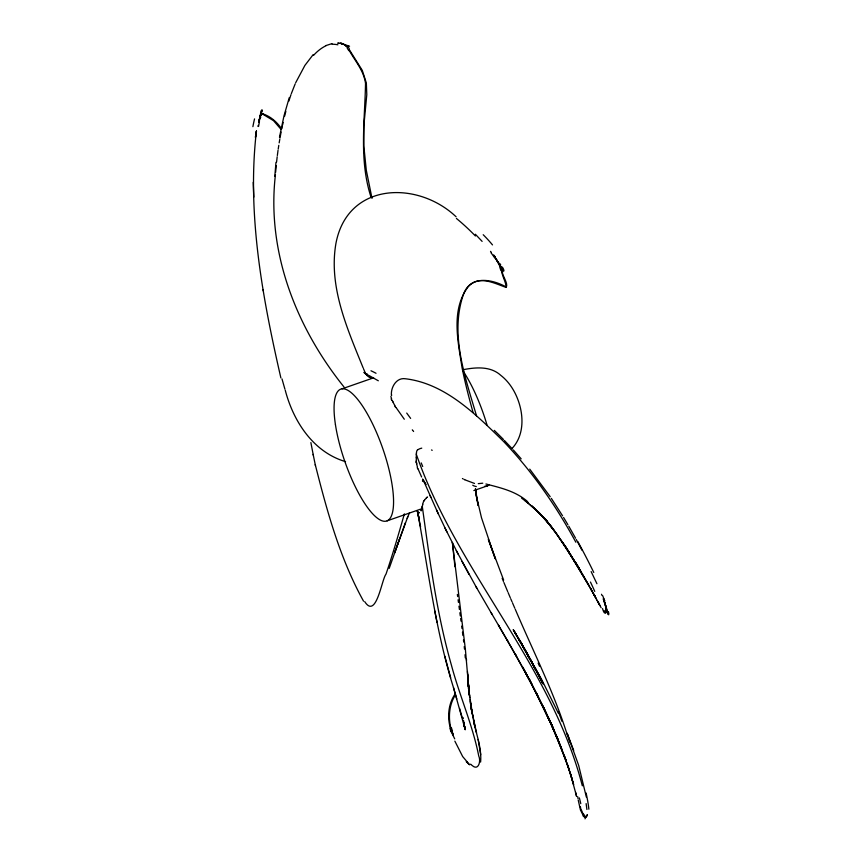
<?xml version="1.0" encoding="UTF-8"?>
<svg xmlns="http://www.w3.org/2000/svg" width="862" height="862" viewBox="0 0 862 862"><rect width="100%" height="100%" fill="white"/><g stroke="black" fill="none" stroke-linecap="round" stroke-linejoin="round"><path stroke-width="1.29" d="M262.242 110.358L262.005 111.963M416.324 460.965L416.271 457.711M606.158 610.264L606.094 608.335M275.441 174.684C266.401 251.844 296.259 327.495 343.992 386.973M275.614 172.378L276.217 165.59M274.795 176.398L275.98 162.325M416.4 453.358L416.486 452.507A16.583 10.322 43.9 0 1 416.799 450.966L416.949 450.664A4.181 2.737 22.9 0 1 417.273 450.169A6.627 4.482 30.5 0 1 417.822 449.587M416.26 457.582L416.357 453.724M276.583 162.034L277.187 156.765M416.303 454.231C457.108 571.571 551.044 664.214 582.324 785.832M277.348 155.483L278.027 150.344M278.221 149.094L278.782 145.333M480.619 762.073C481.675 749.66 477.483 737.527 474.596 725.632M256.402 131.336C246.855 213.862 262.457 297.627 280.872 377.901M279.18 142.866L279.794 139.202M257.975 126.423L258.158 125.399M279.999 137.985L281.109 132.037M279.471 137.241L284.018 115.756L289.255 97.654M422.024 507.621L422.423 505.94M281.831 128.557L282.305 126.24M421.927 508.106L421.658 509.345M421.766 508.86L421.895 508.268M422.736 504.389L422.499 505.574A15.527 8.211 -78.9 0 1 422.488 505.962M261.251 110.519L258.675 122.469L260.259 116.424M282.585 124.968L283.145 122.436M259.042 121.014L261.919 109.765M422.111 507.222L422.294 506.5C429.718 559.75 436.625 613.335 451.419 665.152C459.532 695.731 472.635 724.91 478.744 756.006C481.19 761.2 478.421 771.501 471.891 765.251M606.342 611.815L605.792 612.86L605.027 612.516M261.455 114.312L260.938 115.034M284.611 116.219L285.85 111.403M260.733 117.07L260.561 117.674M404.375 513.871C398.61 534.095 392.76 554.298 385.971 574.2C381.661 579.523 376.285 619.703 364.723 601.633M260.152 116.445L259.042 122.145M586.753 815.333L585.007 818.835M288.835 101.134L290.968 94.701M605.9 612.042C604.499 615.393 602.84 609.768 602.549 608.594M259.559 120.842L259.182 121.844M586.742 815.646L585.901 816.95A15.753 3.276 58.6 0 1 585.384 817.111M405.366 522.781L389.182 568.403M399.537 538.825L394.613 552.887L407.791 516.747M291.324 93.656L295.17 83.905M407.166 518.364L409.547 512.718M295.644 82.795L304.911 65.393L313.208 54.565M587.13 815.118L585.998 816.907A15.71 2.618 58.9 0 1 585.352 816.777M260.615 115.292L261.305 114.377A14.988 4.795 63.1 0 1 262.576 114.301M455.276 695.128C449.307 704.502 448.24 716.494 450.632 727.183M455.05 694.104C448.337 703.812 447.162 716.785 450.341 727.981M512.481 448.003C524.872 434.254 523.74 413.361 516.941 397.22C513.396 388.751 508.009 380.929 500.703 375.272C490.5 366.016 475.867 367.234 463.325 369.658M424.47 500.035L426.431 497.945M426.873 497.525L427.498 496.954M417.898 449.662L419.999 448.628A16.863 11.971 56.7 0 1 420.505 448.488L421.766 448.143M325.944 45.567L331.978 43.628M419.137 512.653L418.501 512.75M342.074 388.816L373.483 377.858M387.157 520.831L422.337 508.548M473.852 490.575L487.676 485.748M482.752 483.205L478.27 483.647M391.725 395.141L391.37 395.184A15.527 3.394 82.2 0 1 391.456 395.173C390.626 388.008 396.089 377.168 405.517 378.774C445.201 383.525 475.835 414.406 503.128 441.032C532.005 471.126 555.958 505.638 575.859 542.23M337.635 43.132L338.27 43.165M262.899 113.892C270.571 116.381 277.165 122.188 281.615 128.837M262.457 114.01L273.459 120.615L280.743 129.02M348.56 46.236L347.655 46.042M373.72 378.149L370.628 377.631M474.509 483.442L465.017 479.865M341.201 43.553L349.573 46.203M343.248 43.768L340.792 43.229L344.66 44.662M585.32 816.993L584.382 816.562M485.931 483.991C500.671 487.827 515.907 491.221 527.716 501.706M345.543 461.644C313.229 452.119 293.371 421.346 285.247 390.227M585.395 816.864L584.856 816.551M431.506 449.975L432.207 450.298M464.693 479.703L464.058 479.38M417.348 510.972L418.232 512.696M463.077 478.873L462.42 478.518M378.321 380.788L369.011 375.509M344.563 44.705L340.167 43.294M368.128 374.97L365.984 373.602M366.253 374.604L365.154 372.998M469.704 764.863L462.678 756.567L454.856 741.126M521.607 498.15L528.869 503.634L526.844 502.104M456.095 216.782C417.51 180.233 347.526 182.022 335.943 243.364C328.411 286.777 347.267 328.605 363.193 368.031M524.883 500.51L539.116 512.771L530.313 504.927M470.62 764.163L471.266 764.745M535.367 509.377L544.202 517.965L531.682 505.875L537.22 511.091M346.147 45.761L347.117 46.763M365.897 374.248L365.326 373.645A35.256 1.379 28.4 0 1 364.604 373.16M533.524 507.632L542.392 516.219M494.303 430.375L503.451 439.448M345.705 45.611L347.063 47.162M538.815 512.653L547.65 521.909L535.259 509.022L540.603 514.442M367.104 375.487L366.587 374.959M466.805 762.116L466.277 761.599L468.874 764.217M502.912 270.463L493.517 255.26L498.484 262.738M475.35 234.238L482.117 241.382M537.037 510.843L545.926 520.098M504.399 440.45L512.416 448.973M544.202 518.267L539.084 512.685L552.801 528.632L544.676 518.773L551.238 526.714L546.594 520.853L556.033 533.028L548.135 522.825M513.332 449.964L521.176 458.843M365.046 373.311L364.464 372.556M529.731 469.133L550.215 496.706M413.157 430.935L413.598 431.496M412.295 429.826L412.726 430.375M490.521 251.348L491.297 252.34M495.241 256.876L493.754 255.152L498.387 262.781M554.546 531.078L551.594 527.124L566.28 547.758L556.399 533.535L579.167 568.424L562.283 541.907M583.078 815.28L580.417 809.892L578.219 800.001M404.3 419.234L395.906 407.327M426.184 484.563L425.785 484.013M494.702 256.995L503.893 270.97M349.207 49.49L362.288 70.393L366.35 82.989L366.792 94.701L363.861 125.69L363.818 145.883L366.296 170.245L372.018 198.379M583.542 815.107L580.859 808.761M551.335 498.365L562.595 515.864M500.219 263.923L500.65 264.569M588.768 585.158L565.946 547.295L591.666 590.395M567.196 549.245L582.658 574.394L594.888 596.278L590.513 588.283L592.463 591.86M363.548 601.17C340.07 558.835 327.054 511.328 315.255 464.618M348.787 49.662C354.788 60.663 363.829 70.512 365.52 83.366C364.852 121.402 358.915 160.213 371.113 197.473M502.201 267.005L502.611 267.662M502.708 267.823L503.861 270.032M607.915 614.304L603.346 598.918M454.705 738.874L450.481 730.189M580.622 570.881L575.87 562.94L576.969 564.782M563.586 517.491L567.875 524.678M395.076 405.97L393.007 402.188M528.535 655.659L513.224 629.605L541.455 679.105L558.457 713.445M521.478 643.537L514.269 631.307L535.183 668.449L520.206 641.242M508.095 641.705L498.408 625.144L516.618 656.521M475.867 586.483L492.105 614.401M491.135 612.753L499.357 626.749M422.908 479.412L425.181 483.345M507.19 640.154L531.725 683.911L514.916 653.525L515.767 655.034M568.758 526.165L575.579 538.211M476.858 588.24L456.289 550.592M601.17 607.785L598.519 602.937M526.973 653.385L519.258 639.626L536.261 670.528M597.054 600.297L599.284 604.327L594.058 594.769L596.332 598.971M521.154 642.847L536.261 670.571M597.786 601.622L599.909 605.49M527.856 654.969L534.386 666.919M593.261 593.315L595.61 597.625M424.007 481.19L424.88 482.785M537.726 695.548L522.404 666.757L543.9 708.068L558.328 740.318L542.09 704.319M523.202 668.222L530.249 681.163M469.068 574.448L462.021 561.464M535.388 668.89L529.57 658.072L536.918 671.821M576.29 539.537L581.99 550.225M458.239 554.32L444.964 527.953M537.274 672.522L541.411 680.538M537.026 672.037L532.059 662.598L536.089 670.216M533.427 665.173L537.123 672.188M539.224 676.217L542.327 682.154M532.856 664.074L535.313 668.772M536.552 671.132L539.009 675.83M547.92 716.559L553.21 728.228L529.516 679.752L549.514 720.061L566.162 760.769L559.481 743.195M537.317 672.565L543.028 683.598M539.224 676.271L540.452 678.653M537.446 672.813L540.549 678.847M537.511 672.942L543.125 683.846M537.015 671.929L535.194 668.373L538.772 675.377M539.946 677.672L542.176 682.057M421.626 477.009L417.811 468.378M538.319 674.418L542.543 682.747M541.756 681.228L542.931 683.588M536.38 692.908L553.673 729.338L543.297 706.84M446.85 531.854L436.484 509.927M591.138 571.592L596.924 583.725M452.765 733.885L452.378 733.066M452.464 733.034L452.981 734.101M450.729 729.371L451.925 731.892M438.295 513.838L423.835 481.373M452.184 732.646L451.623 731.396M392.566 401.272L392.156 400.313M430.03 495.531L430.903 497.46M499.863 265.41L500.65 267.252M538.125 663.072L539.537 666.283M365.51 373.365L363.57 368.925M515.239 609.218C533.018 651.036 553.77 691.755 567.39 735.211M512.534 602.958L514.776 608.173M510.757 598.821L512.093 601.924M508.127 592.636L510.315 597.786M507.707 591.623L503.893 582.507M499.454 265.043L500.531 267.845M604.671 600.911L603.572 598.691L605.9 606.417M559.093 742.257L550.042 721.182L562.401 750.554M502.137 578.251L503.451 581.441M555.925 734.532L569.47 770.585L566.916 762.989M601.514 594.263L601.988 595.426M604.661 611.815L604.219 610.619M503.645 580.094L488.355 539.483L495.262 558.791L481.502 517.771L476.18 495.23L478.13 505.509L475.447 488.668M573.704 750.436L567.067 733.174L578.661 765.37L586.354 797.081M558.339 711.559L560.408 717.173M603.335 598.81L604.413 601.838M603.971 600.609L608.669 614.822M391.617 398.912L390.895 396.434M560.763 718.186L561.841 721.246M564.276 755.532L571.754 777.998L569.847 771.824M604.639 602.473L605.792 606.471M502.05 271.088C502.514 276.271 508.074 282.887 506.382 287.057C492.741 279.407 471.255 274.924 463.821 293.328C449.274 333.551 465.049 376.575 476.524 415.883M567.649 765.047L573.629 784.592L572.045 779.043M417.316 510.864L419.234 519.28L417.477 511.468C428.414 570.342 435.439 630.197 453.466 687.553L456.795 698.942M608.41 611.643L608.884 613.863M567.508 734.672L569.707 742.096M570.418 773.559L576.549 796.251M453.466 687.553L465.06 729.069L463.562 722.281L464.887 728.336M284.902 389.139L282.003 378.935M501.63 271.304C502.492 276.831 505.919 282.068 506.231 287.445C494.476 283.404 478.873 274.795 468.281 286.604C450.664 309.684 458.002 341.471 462.086 367.858C465.092 382.868 468.939 397.684 473.055 412.413M417.467 467.279L416.691 464.058M459.597 708.445L462.172 717.475M450.664 677.801L444.803 656.165M476.546 732.937L471.342 708.833L473.227 718.434M580.363 806.8L580.611 807.834M575.557 792.124L576.613 796.51M463.971 724.22L465.232 729.78L463.821 723.606M417.477 511.468L420.581 526.941M478.151 739.456L480.705 754.713M310.88 442.594L313.315 455.222M313.143 454.382L315.47 465.706M434.707 610.889L436.969 622.192M473.486 719.792L474.854 726.644L473.615 720.427M464.726 727.571L463.573 720.654M473.357 719.123L474.682 725.944M472.775 716.236L468.475 687.854L469.768 697.703M586.117 803.599L586.914 809.483M263.093 289.557L263.319 291.011M470.544 703.327L471.589 710.331L470.296 701.549M416.561 463.228L416.443 462.334M577.755 796.736L578.025 798.686M458.099 599.801L458.455 602.452M458.961 606.191L459.414 609.499M459.866 612.742L460.297 615.942M460.653 618.528L461.008 621.114M470.038 699.675L471.234 708.435M457.366 594.403L457.657 596.569M461.676 626.114L462 628.517M462.463 632.072L462.916 635.531M463.185 717.68L463.314 718.692M606.342 608.583L606.439 609.542M463.465 639.938L463.713 642.028M468.249 684.73L469.51 695.645L468.174 683.641L469.122 692.38M464.23 646.597L464.499 649.054M467.463 671.498L469.003 691.249L465.394 649.442L452.378 542.36L454.931 566.733M475.522 489.465L476.072 494.745L475.512 488.926M466.417 659.096L466.547 660.432M467.969 680.237L468.777 688.91L467.84 677.855L468.659 687.714M465.038 654.721L465.308 657.911M468.443 685.236L467.624 674.106M253.223 182.335L253.805 197.086M364.141 372.75A19.804 3.286 16.4 0 1 363.883 372.395M367.05 374.13A19.923 1.239 29 0 1 366.576 373.806M370.983 370.768A83.873 21.087 42.3 0 1 376.026 373.278M491.081 252.868A87.461 44.921 67.6 0 1 494.443 257.49M483.205 234.723A118.654 60.211 67.3 0 1 492.504 244.905M456.397 218.442A176.398 65.027 60.9 0 1 475.425 235.994M499.971 267.748A14.988 2.381 70.3 0 1 500.897 270.625M498.279 262.899A15.753 7.704 69 0 1 499.324 265.119M370.703 377.459A6.627 4.741 -7.4 0 1 369.679 377.2M369.572 377.351A4.181 3.232 -12.1 0 1 368.871 376.985L368.516 376.726A16.583 10.624 5.3 0 1 367.061 375.509M366.167 374.399A15.527 2.931 55.5 0 1 366.361 374.604M498.538 262.673A15.71 7.758 66.2 0 1 499.928 265.377M501.328 267.274A14.977 3.782 66.6 0 1 502.902 271.778M344.66 44.608A15.71 7.305 79.4 0 1 346.158 45.686M346.955 45.74A14.977 4.752 66.5 0 1 349.25 48.509M313.596 55.351A176.398 79.843 70.2 0 1 326.008 45.718M332.107 44.231A117.544 53.455 74.7 0 1 337.904 44.792M338.27 43.068A87.461 40.363 82.2 0 1 341.18 43.369M347.257 48.272A14.988 3.179 64.4 0 1 348.808 50.653M344.552 44.835A15.753 6.777 80.6 0 1 345.694 45.772M605.986 606.482A15.71 5.678 57.2 0 1 606.417 608.658M607.02 611.029A14.977 3.189 69.8 0 1 606.568 612.397M577.842 541.616A176.398 41.602 60.6 0 1 593.778 572.454M590.448 582.044A117.544 35.31 59.3 0 1 594.737 591.397M602.678 595.664A87.461 35.062 56.4 0 1 604.65 600.911M391.725 400.345A19.804 12.855 51.9 0 1 391.186 398.901M393.158 402.166A19.923 9.18 57.7 0 1 392.727 401.272M395.647 407.446A35.256 15.99 56.1 0 1 394.807 406.067M410.635 418.393A83.873 7.747 54.2 0 1 406.713 413.07M605.695 609.208A14.988 2.995 76.5 0 1 605.598 611.19M605.609 606.342A15.753 6.142 59 0 1 605.932 608.195M476.309 486.577A20.688 12.445 -38.7 0 1 472.753 485.241M260.281 116.532A15.71 4.644 84.9 0 1 260.96 115.12M261.595 114.678A14.977 5.377 69.6 0 1 262.845 113.741M252.889 126.66A117.544 40.417 81.8 0 1 254.549 118.891M258.535 126.509A87.461 22.714 86.4 0 1 259.387 122.113M260.076 116.176A15.753 4.084 83.8 0 1 260.572 115.077M416.518 452.949A15.527 1.562 -79.1 0 1 416.497 453.229M584.705 815.678A14.977 3.426 73.7 0 1 583.434 813.89M586.095 792.965A176.398 22.078 66.8 0 1 588.865 809.213M579.361 797.91A117.544 17.79 63 0 1 580.772 803.643M587.388 814.601A87.461 16.119 56.5 0 1 586.957 816.012M416.055 462.668A19.804 10.592 -73.4 0 1 415.904 461.267M416.809 463.864A19.923 7.219 -82.9 0 1 416.68 463.045M417.65 468.756A35.256 13.253 -84.2 0 1 417.294 467.667M422.703 466.504A83.873 14.665 76.9 0 1 421.227 462.894M584.447 816.95A14.988 4.569 78.6 0 1 583.111 815.991M426.399 497.805A16.863 8.803 -66.6 0 1 426.852 497.374M423.953 501.048A6.627 4.913 -79.1 0 1 424.567 500.186M423.824 500.919A4.181 3.329 -84.3 0 0 423.457 501.706L423.317 502.18A16.583 9.956 -79.1 0 0 422.682 504.378M452.83 733.26A15.71 0.894 68.7 0 1 452.669 732.872M452.475 730.954A14.977 4.299 75.4 0 1 451.343 727.528M421.626 510.11A19.804 1.799 -49.2 0 1 421.044 510.627M419.363 512.707A19.923 3.179 -62.7 0 1 419.147 512.761M418.523 512.578A35.256 4.752 -63.1 0 1 418.264 512.621M422.552 481.384A83.873 5.549 -84.6 0 1 422.649 479.035M421.41 509.733A2.845 0.808 -83.2 0 1 421.141 510.767M451.343 731.913A14.988 5.905 74.8 0 1 449.921 728.25M453.283 735.318A15.753 1.271 66.7 0 1 453.067 734.887M488.969 485.004A69.822 20.041 70.8 0 1 484.843 486.19M463.023 370.94A69.822 20.041 70.8 0 1 487.03 425.085M255.432 137.273L256.456 131.002L255.432 137.273M335.437 424.654A69.822 20.041 70.8 0 0 385.81 521.208A69.822 20.041 70.8 0 0 370.251 419.223A69.822 20.041 70.8 0 0 335.437 424.654"/></g></svg>
